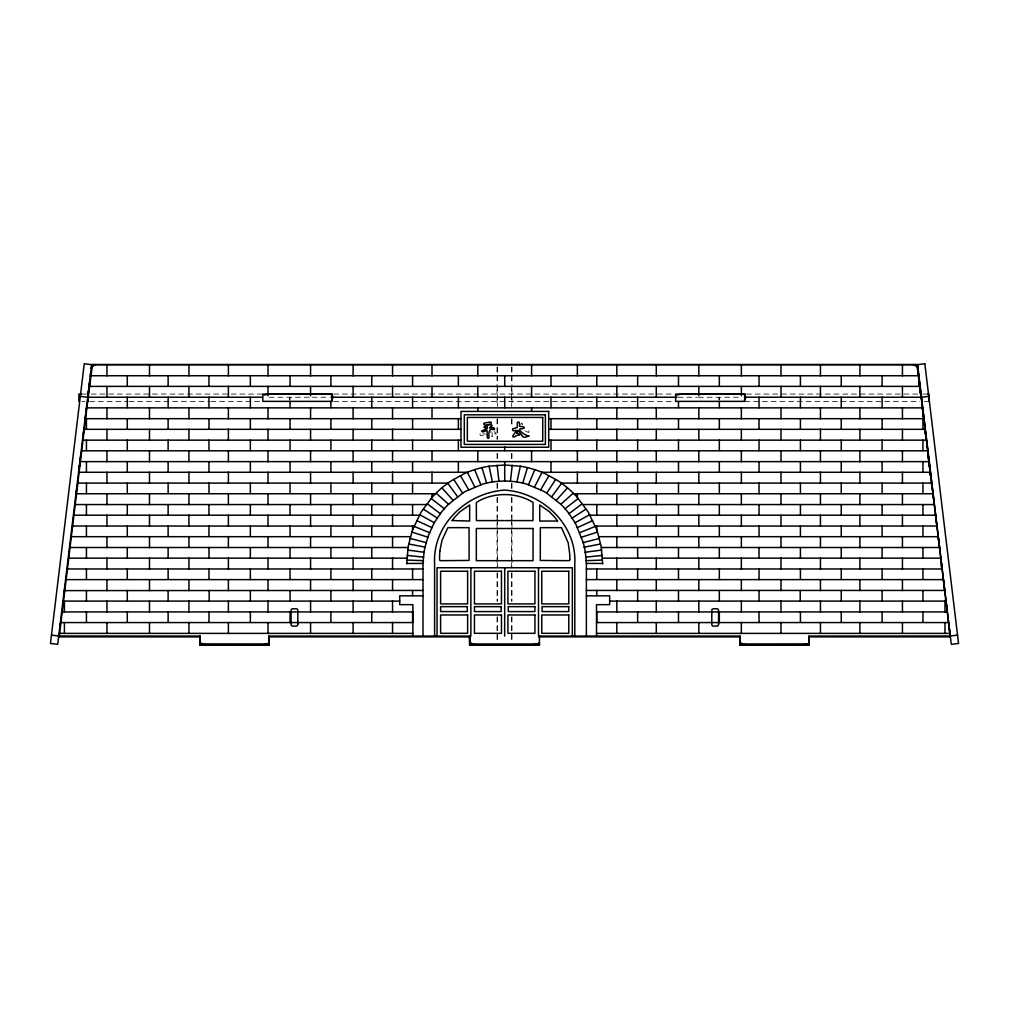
<?xml version="1.0" encoding="UTF-8"?>
<svg xmlns="http://www.w3.org/2000/svg" width="1009" height="1009" viewBox="0 0 1009 1009"><rect width="100%" height="100%" fill="white"/><g stroke="black" fill="none" stroke-linecap="round" stroke-linejoin="round"><path stroke-width="0.75" stroke-dasharray="5 3.75" d="M718.913 400.245L718.913 397.269M719.329 400.182L719.329 397.218M480.032 433.656L480.196 435.522L485.316 435.749M485.417 433.933L484.383 434.084A6.205 6.155 0 0 1 482.794 433.895M83.028 394.065L86.484 394.065M91.163 394.065L261.659 394.065M333.664 394.065L674.126 394.065M746.446 394.065L918.165 394.065M922.781 394.065L928.86 394.065M269.176 397.269L310.57 397.218M312.134 397.218L329.338 397.218M678.061 397.269L697.257 397.218M698.392 397.269L739.786 397.218M81.931 401.368L84.97 401.368M89.587 401.368L127.386 401.368M128.95 401.368L209.279 401.368M210.856 401.368L262.819 401.368M333.664 401.368L674.075 401.368M744.882 401.368L839.412 401.368M840.976 401.368L919.741 401.368M924.294 401.368L928.86 401.368M525.727 431.461L528.817 432.42L528.993 431.448A1.728 1.715 0 0 0 528.817 430.729A40.637 40.335 0 0 0 525.601 430.301A37.711 37.434 0 0 1 524.945 430.212M494.271 431.549C499.379 436.481 493.54 433.151 492.127 431.902A126.92 125.986 0 0 0 492.19 435.283C493.01 439.672 489.857 433.34 490.942 431.31M290.05 397.218L290.05 400.182M289.633 397.269L289.633 400.245M511.979 367.099L511.979 387.532M511.979 389.096L511.979 406.387M511.979 418.949L511.979 426.807M511.979 453.52L511.979 459.801M511.979 483.374L511.979 489.655M511.979 497.513L511.979 521.073M511.979 522.649L511.979 566.642M511.979 572.923L511.979 601.213M511.979 616.915L511.979 642.065M511.626 367.099L511.626 384.391M511.626 385.955L511.626 406.387M511.626 418.949L511.626 426.807M511.626 453.52L511.626 459.801M511.626 483.374L511.626 489.655M511.626 497.513L511.626 517.932M511.626 519.509L511.626 566.642M511.626 572.923L511.626 601.213M511.626 616.915L511.626 642.065M497.374 366.999L497.374 384.29M497.374 385.854L497.374 406.299M497.374 418.874L497.374 439.306M497.374 453.457L497.374 459.751M497.374 483.324L497.374 489.617M497.374 497.475L497.374 517.907M497.374 519.484L497.374 566.642M497.374 572.935L497.374 601.225M497.374 616.953L497.374 642.102M497.033 366.999L497.033 387.431M497.033 389.007L497.033 406.299M497.033 418.874L497.033 439.306M497.033 453.457L497.033 459.751M497.033 483.324L497.033 489.617M497.033 497.475L497.033 521.06M497.033 522.624L497.033 566.642M497.033 572.935L497.033 601.225M497.033 616.953L497.033 642.102M520.871 424.562A1.778 1.766 0 0 0 521.174 423.679L521.804 423.124A2.825 2.813 0 0 1 522.485 424.158L522.586 424.512A1.551 1.539 0 0 1 522.586 425.016"/><path stroke-width="1.5" d="M127.285 622.313L127.285 611.921M127.285 600.847L127.285 590.442M127.285 579.368L127.285 568.975M127.285 557.901L127.285 547.509M127.285 536.435L127.285 526.03M127.285 514.956L127.285 504.563M127.285 493.489L127.285 483.097M127.285 472.023L127.285 461.618M127.285 450.544L127.285 440.151M127.285 429.077L127.285 418.685M127.285 407.611L127.285 397.218M127.285 386.132L127.285 375.739M168.125 557.901L168.137 547.509M168.125 536.435L168.137 526.03M168.125 514.956L168.137 504.563M168.125 493.489L168.137 483.097M168.125 472.023L168.137 461.618M188.935 590.618L188.948 579.62L422.998 579.62M188.948 558.154L188.948 568.975M208.964 547.509L208.964 558.154M228.387 504.563L228.387 493.615M250.346 622.452L250.346 611.921M250.346 558.04L250.346 547.509M250.346 493.615L250.346 483.097M250.346 472.149L250.346 461.618M250.346 450.682L250.346 440.151M250.346 429.203L250.346 418.685M250.346 407.737L250.346 397.218M250.346 386.27L250.346 375.739M268.028 547.509L268.028 536.687M330.902 622.313L330.902 611.921M330.902 600.847L330.902 590.442M330.902 557.901L330.902 547.509M330.902 536.435L330.902 526.03M330.902 514.956L330.902 504.563M330.902 493.489L330.902 483.097M330.902 472.023L330.902 461.618M330.902 450.544L330.902 440.151M330.902 429.077L330.902 418.685M330.902 407.611L330.902 401.67M330.902 386.132L330.902 375.739M371.741 472.023L371.753 461.618M371.741 450.544L371.753 440.151M371.741 429.077L371.753 418.685M371.741 407.611L371.753 397.218M371.741 386.132L371.753 375.739M371.741 622.313L371.753 611.921M371.741 600.847L371.753 590.442M371.741 557.901L371.753 547.509M371.741 536.435L371.753 526.03M371.741 514.956L371.753 504.563M371.741 493.489L371.753 483.097M412.87 636.061L412.87 604.656L399.715 604.656L399.715 595.827L422.998 595.827M406.715 563.842L408.216 546.411L412.038 531.541A81.59 81.035 0 0 1 412.908 529.082L421.27 511.853L431.966 497.475L432.003 493.615M458.376 472.023L458.376 461.618M458.376 450.544L458.376 440.151M458.376 429.077L458.376 418.685M458.376 407.611L458.376 397.218M458.376 386.132L458.376 375.739M504.714 480.99L504.714 461.618M577.375 493.615L577.375 497.424M596.521 636.061L596.521 604.656L609.663 604.656L609.663 595.827L586.38 595.827M596.798 622.313L596.798 611.921M596.798 595.651L596.798 590.442M596.798 514.956L596.798 504.563M596.798 493.489L596.798 483.097M596.798 472.023L596.798 461.618M596.798 450.544L596.798 440.151M596.798 429.077L596.798 418.685M596.798 407.611L596.798 397.218M596.798 386.132L596.798 375.739M656.279 633.551L656.279 622.566M656.279 612.085L656.279 601.099M656.279 590.618L656.279 579.62M656.279 569.139L656.279 558.154M656.279 547.673L656.279 536.687M656.279 526.206L656.279 515.208M656.279 504.727L656.279 493.742M656.279 483.261L656.279 472.275M656.279 461.794L656.279 450.796M656.279 440.315L656.279 429.329M656.279 418.849L656.279 407.863M656.279 397.382L656.279 386.384M698.821 483.261L698.821 472.275M698.821 461.794L698.821 450.796M698.821 440.315L698.821 429.329M698.821 418.849L698.821 407.863M698.821 395.805L698.821 386.384M698.821 633.551L698.821 622.566M698.821 612.085L698.821 601.099M698.821 590.618L698.821 579.62M698.821 569.139L698.821 558.154M698.821 547.673L698.821 536.687M698.821 526.206L698.821 515.208M698.821 504.727L698.821 493.742M719.329 622.313L719.329 611.921M719.329 557.901L719.329 547.509M719.329 536.435L719.329 526.03M719.329 514.956L719.329 504.563M719.329 493.489L719.329 483.097M719.329 472.023L719.329 461.618M719.329 450.544L719.329 440.151M719.329 429.077L719.329 418.685M719.329 407.611L719.329 401.67M719.329 386.132L719.329 375.739M741.35 633.551L741.35 622.566M741.35 569.139L741.35 558.154M741.35 526.206L741.35 515.208M741.35 504.727L741.35 493.742M741.35 483.261L741.35 472.275M741.35 461.794L741.35 450.796M741.35 440.315L741.35 429.329M741.35 418.849L741.35 407.863M741.35 395.805L741.35 386.384M780.991 547.597L780.991 536.561M780.991 493.615L780.991 504.563M800.414 622.313L800.414 611.921M800.414 536.435L800.414 526.03M800.414 514.956L800.414 504.563M800.414 493.489L800.414 483.097M800.414 472.023L800.414 461.618M800.414 450.544L800.414 440.151M800.414 429.077L800.414 418.685M800.414 407.611L800.414 397.218M800.414 386.132L800.414 375.739M820.443 569.063L820.443 558.027M841.254 622.313L841.266 611.921M841.254 600.847L841.266 590.442M841.254 579.368L841.266 568.975M841.254 450.544L841.266 440.151M841.254 429.077L841.266 418.685M841.254 407.611L841.266 397.218M841.254 386.132L841.266 375.739M859.895 633.551L859.895 622.566M859.895 612.085L859.895 601.099M859.895 590.618L859.895 579.62M859.895 569.139L859.895 558.154M859.895 547.673L859.895 536.687M859.895 526.206L859.895 515.208M859.895 504.727L859.895 493.742M859.895 483.261L859.895 472.275M859.895 461.794L859.895 450.796M859.895 440.315L859.895 429.329M859.895 418.849L859.895 407.863M859.895 397.382L859.895 386.384M902.437 633.551L902.437 622.566M902.437 612.085L902.437 601.099M902.437 590.618L902.437 579.62M902.437 569.139L902.437 558.154M902.437 547.673L902.437 536.687M902.437 526.206L902.437 515.208M902.437 504.727L902.437 493.742M902.437 483.261L902.437 472.275M902.437 461.794L902.437 450.796M902.437 440.315L902.437 429.329M902.437 418.849L902.437 407.863M902.437 397.382L902.437 386.384M922.945 622.313L922.945 611.921M922.945 600.847L922.945 590.442M922.945 579.368L922.945 568.975M922.945 557.901L922.945 547.509M922.945 536.435L922.945 526.03M922.945 514.956L922.945 504.563M922.945 493.489L922.945 483.097M922.945 472.023L922.945 461.618M922.945 450.544L922.945 440.151M922.945 429.077L922.945 418.685M944.966 633.551L944.966 622.566M944.966 612.085L944.966 601.099M228.387 547.597L228.387 536.561M422.998 636.061L422.998 563.451L424.02 552.314A79.106 78.576 0 0 1 424.625 548.896A48.571 48.243 0 0 1 424.903 547.572L428.321 535.678L433.555 524.112A128.093 127.222 0 0 1 435.119 521.376L440.971 512.774A72.383 71.891 0 0 1 444.301 508.725L444.919 508.031A73.493 73.001 0 0 1 448.248 504.525L463.207 492.745A109.514 108.77 0 0 1 465.565 491.345L482.63 484.131A68.562 68.095 0 0 1 486.842 483.034L488.76 482.605A74.25 73.745 0 0 1 494.826 481.608L503.605 481.003A11.982 11.906 0 0 1 504.134 480.99L505.257 480.99A11.982 11.906 0 0 1 505.774 481.003L514.565 481.608A74.25 73.745 0 0 1 520.619 482.605L522.536 483.034A68.562 68.095 0 0 1 526.761 484.131L543.813 491.345A109.514 108.77 0 0 1 546.172 492.745L561.13 504.525A73.493 73.001 0 0 1 564.46 508.031L565.078 508.713A72.383 71.891 0 0 1 568.408 512.774L574.26 521.376A128.093 127.222 0 0 1 575.824 524.112L583.328 542.792M483.639 423.868L485.203 425.256L486.817 424.827A10.115 10.052 0 0 1 487.624 424.512L491.143 424.083L491.181 422.393A1.337 1.324 0 0 0 490.715 422.077L488.167 422.33M486.552 427.286L486.199 428.03A2.056 2.043 0 0 1 485.581 428.144L484.043 427.463M512.257 465.212L510.428 481.23M94.821 364.703L92.16 367.074L87.985 398.946L59.317 636.061M64.008 593.191L64.387 590.063M76.129 493.325L76.507 490.172M79.169 468.365L79.547 465.187M80.165 459.738L80.506 456.9M83.242 434.513L83.533 432.054M85.197 418.47L85.513 415.872M86.27 409.578L86.497 407.737M88.628 390.294L88.262 393.497L88.615 391M89.196 385.627L89.574 382.525M90.331 376.407L90.709 373.191M91.277 368.525L91.655 365.422M59.872 626.223L60.174 623.827M79.219 467.482L79.509 465.124M89.372 385.211L89.662 382.928M808.751 642.594L808.789 636.238M809.218 642.342L807.793 643.982L804.198 644.322M539.462 642.241L537.961 643.956L534.076 644.322M516.898 482.113L520.354 466.133M950.062 636.061L948.649 622.692M522.813 482.907L527.442 467.646M534.808 469.626L528.489 484.761M414.094 526.067L72.497 526.03M534.568 486.994L541.921 472.515M540.66 489.832L548.846 475.882M91.731 367.15L92.513 366.04M555.606 479.515L546.664 493.275M551.734 496.756L561.509 483.361M484.282 426.504L485.594 426.239M677.14 395.099L681.201 394.014L739.584 394.002C743.608 392.451 747.959 396.89 744.289 400.22M484.055 423.313L484.661 422.985A33.247 33.02 0 0 0 485.518 422.847L487.183 422.519M556.236 500.35L567.436 487.94M431.966 497.475L432.47 496.92A116.716 115.921 0 0 1 435.711 493.515A79.459 78.929 0 0 1 436.935 492.316A96.587 95.931 0 0 1 442.346 487.448L448.387 482.819A78.614 78.084 0 0 1 451.918 480.423L464.607 473.511A97.293 96.637 0 0 1 470.232 471.19A89.322 88.716 0 0 1 474.709 469.639L477.169 468.882A94.316 93.673 0 0 1 489.188 466.196L504.147 465.048M264.358 395.061L268.482 394.014L327.118 394.002C331.129 392.438 335.064 397.281 331.431 400.245M573.099 493.3L560.663 504.412M564.863 508.877L578.258 498.459M568.836 513.808L582.105 503.806M571.926 518.21L585.952 509.154M589.458 514.817L574.802 522.902M528.83 436.115L524.97 437.162A2.611 2.586 0 0 1 524.491 437.25L523.129 436.922A5.688 5.65 0 0 1 522.044 435.711M592.75 520.594L577.287 527.657M579.582 532.752L595.096 526.484M597.467 532.096L581.272 537.267M582.95 542.678L599.245 538.465M94.392 364.779L95.641 364.577M601.73 550.056L585.006 552.276M584.06 547.193L600.355 544.053M602.171 555.442L585.825 557.119M921.52 397.256L928.772 396.386M957.541 635.128L950.301 635.998L809.041 636.061L809.041 645.243L740.051 645.243L739.874 635.985M265.38 644.31L269.1 642.985L269.327 636.061M535.3 644.31L536.006 644.246M805.434 644.31L806.141 644.246M585.901 560.676L602.259 560.083M264.131 644.322L265.808 644.385M809.029 636.868L950.301 636.906L917.345 364.577L91.655 364.577L57.702 644.335L50.45 643.465L84.251 363.757L91.504 364.64M91.655 364.653L917.345 364.653M91.024 375.739L918.367 375.739L921.406 398.946M89.624 386.384L919.754 386.384M81.931 394.065L78.879 394.065L78.879 401.368M927.548 394.065L928.848 394.065L928.86 401.368M88.212 397.218L262.138 397.218M330.902 397.218L677.001 397.218M744.301 397.218L921.179 397.218M86.9 407.863L922.491 407.863M85.588 418.685L460.974 418.685M548.707 418.685L923.803 418.685M84.289 429.329L460.974 429.329M548.707 429.329L925.102 429.329M82.965 440.151L460.974 440.151M548.707 440.151L926.413 440.151M81.666 450.796L927.712 450.796M80.354 461.618L929.024 461.618M505.232 465.048L520.19 466.196A94.316 93.673 0 0 1 532.222 468.882L534.669 469.639A89.322 88.716 0 0 1 539.147 471.19A97.293 96.637 0 0 1 544.772 473.511L557.46 480.423A78.614 78.084 0 0 1 561.004 482.819L567.045 487.461A96.587 95.931 0 0 1 572.444 492.316A79.459 78.929 0 0 1 573.667 493.515A116.716 115.921 0 0 1 576.921 496.92L588.108 511.853L596.47 529.082A81.59 81.035 0 0 1 597.341 531.541L601.162 546.411L602.676 563.842M79.055 472.275L467.495 472.275M541.883 472.275L930.323 472.275M77.731 483.097L447.996 483.097M561.382 483.097L931.66 483.097M76.444 493.742L435.484 493.742M573.907 493.742L932.947 493.742M75.12 504.563L426.202 504.563M583.189 504.563L934.271 504.563M73.821 515.208L419.303 515.208M590.076 515.208L935.557 515.208M504.197 520.594L476.399 520.594L476.324 502.469C492.909 491.938 516.482 491.938 533.055 502.469L532.979 520.594L505.181 520.594M595.297 526.067L936.882 526.03M71.21 536.687L410.461 536.687M598.93 536.687L938.168 536.687M69.886 547.509L408.04 547.509M601.339 547.509L939.493 547.509M68.599 558.154L406.879 558.154M602.499 558.154L940.792 558.154M406.715 563.451L422.998 563.451M584.451 547.395L584.488 547.572A48.571 48.243 0 0 1 584.766 548.896A79.106 78.576 0 0 1 585.359 552.314L586.38 563.438L602.676 563.451M67.275 568.975L422.998 568.975M586.38 568.975L942.116 568.975M943.402 579.62L586.38 579.62M65.989 579.62L188.948 579.62M422.998 590.442L64.412 590.618M586.38 590.442L944.966 590.442M63.365 601.099L399.715 601.099M609.663 601.099L946.013 601.099M62.041 611.921L412.87 611.921M596.521 611.921L947.337 611.921M60.754 622.566L412.87 622.566M596.521 622.566L948.624 622.566M59.43 633.387L412.87 633.387M596.521 633.387L949.961 633.387M51.459 635.128L58.711 635.998L200.173 636.061L200.211 642.683L203.528 644.385M539.083 636.061L740.051 636.061M199.971 636.906L58.711 636.868L58.711 635.985M268.949 636.868L470.295 636.906M538.705 636.868L740.051 636.906M268.949 644.322L199.959 644.322L269.138 644.398M469.538 644.322L538.705 644.322L538.705 645.205L469.538 645.205L469.538 635.985M739.874 644.322L809.029 644.322L740.051 644.398M470.295 644.398L539.462 644.398M199.959 645.205L268.949 645.205L268.949 635.985M739.874 645.205L809.029 645.205M743.154 644.31L744.831 644.398M474.886 644.398L472.288 644.234L470.295 642.342M204.764 644.398L202.405 644.246M407.132 560.083L423.49 560.676M913.738 364.577L917.231 367.074L918.354 375.689M913.322 364.653L914.141 364.779M423.553 557.119L407.119 555.429M473.662 644.385L472.313 644.183M742.422 644.234L743.583 644.385M485.859 426.277L486.641 427.059M80.316 396.386L87.556 397.269M424.385 552.276L407.586 550.044M409.036 544.053L425.331 547.193M742.838 644.31L740.051 642.241M410.146 538.465L426.441 542.678M428.119 537.267L411.912 532.096M414.283 526.484L429.809 532.752M432.092 527.657L416.629 520.594M528.943 436.052C525.664 435.938 514.325 427.93 522.385 428.787C528.186 426.744 520.089 426.82 519.395 426.151A13.205 13.117 0 0 0 519.534 424.095L519.181 422.254L517.39 422.166L517.188 427.551L512.774 428.749L512.547 429.91A2.295 2.283 0 0 0 513.631 430.957C522.296 427.829 507.641 438.146 514.792 436.897C515.965 434.097 523.848 436.392 516.734 433.063M434.576 522.902L419.921 514.817M423.439 509.154L437.452 518.21M427.274 503.806L440.542 513.808M431.133 498.459L444.528 508.877M448.715 504.412L436.279 493.3M441.942 487.94L453.155 500.35M740.177 643.275L739.635 636.238M200.274 643.326L199.744 636.238M447.87 483.361L457.645 496.756M462.715 493.275L453.785 479.515M460.533 475.882L468.731 489.832M467.457 472.515L474.823 486.994M474.583 469.626L480.889 484.761M469.74 642.91L469.5 636.238M481.936 467.646L486.578 482.907M583.366 542.943L584.425 547.282M489.037 466.133L492.48 482.113M918.871 382.928L919.174 385.211M919.767 389.726L920.258 393.548M930.462 473.322L934.359 505.345M941.952 567.626L940.64 556.93M943.44 579.935L944.992 593.178M946.038 601.314L947.363 612.085M930.033 473.335L930.323 475.706M941.233 565.154L941.523 567.588M917.345 365.422L917.723 368.525M918.291 373.191L918.669 376.407M919.426 382.525L919.804 385.627M920.372 390.294L920.75 393.497M921.318 398.063L930.79 476.172M935.457 514.35L936.957 526.648M938.042 535.653L939.556 547.988M941.586 565.103L942.154 569.328M945.395 599.409L945.622 601.25M922.049 407.737L922.264 409.578M922.869 414.573L923.185 417.171M923.866 422.695L924.156 425.142M925.001 432.054L925.303 434.513M928.028 456.9L928.381 459.738M929.037 465.124L929.314 467.482M931.156 482.479L931.345 484.043M498.963 481.23L497.134 465.212M882.106 375.739L882.106 386.132M882.106 397.218L882.106 407.611M882.106 418.685L882.106 429.077M882.106 440.151L882.106 450.544M882.106 461.618L882.106 472.023M882.106 483.097L882.106 493.489M882.106 504.563L882.106 514.956M882.106 526.03L882.106 536.435M882.106 547.509L882.106 557.901M882.106 568.975L882.106 579.368M882.106 590.442L882.106 600.847M882.106 611.921L882.106 622.313M841.254 461.618L841.254 472.023M841.254 483.097L841.254 493.489M841.254 504.563L841.254 514.956M841.254 526.03L841.254 536.435M841.254 547.509L841.254 557.901M820.443 579.62L820.443 590.618M759.033 375.739L759.045 386.27M759.033 397.218L759.045 407.737M759.033 418.685L759.045 429.203M759.033 440.151L759.045 450.682M759.033 461.618L759.045 472.149M759.033 483.097L759.045 493.615M759.033 547.509L759.045 558.04M759.033 611.921L759.045 622.452M637.638 375.739L637.638 386.132M637.638 397.218L637.638 407.611M637.638 418.685L637.638 429.077M637.638 440.151L637.638 450.544M637.638 461.618L637.638 472.023M637.638 483.097L637.638 493.489M637.638 504.563L637.638 514.956M637.638 526.03L637.638 536.435M637.638 547.509L637.638 557.901M637.638 590.442L637.638 600.847M637.638 611.921L637.638 622.313M412.58 375.739L412.593 386.132M412.58 397.218L412.593 407.611M412.58 418.685L412.593 429.077M412.58 440.151L412.593 450.544M412.58 461.618L412.593 472.023M412.58 483.097L412.593 493.489M412.58 504.563L412.593 514.956M412.58 590.442L412.593 595.651M412.58 611.921L412.593 622.313M353.1 386.384L353.1 397.382M353.1 407.863L353.1 418.849M353.1 429.329L353.1 440.315M353.1 450.796L353.1 461.794M353.1 472.275L353.1 483.261M353.1 493.742L353.1 504.727M353.1 515.208L353.1 526.206M353.1 536.687L353.1 547.673M353.1 558.154L353.1 569.139M353.1 579.62L353.1 590.618M353.1 601.099L353.1 612.085M353.1 622.566L353.1 633.551M310.57 386.384L310.57 395.805M310.57 407.863L310.57 418.849M310.57 429.329L310.57 440.315M310.57 450.796L310.57 461.794M310.57 472.275L310.57 483.261M310.57 493.742L310.57 504.727M310.57 515.208L310.57 526.206M310.57 536.687L310.57 547.673M310.57 558.154L310.57 569.139M310.57 579.62L310.57 590.618M310.57 601.099L310.57 612.085M310.57 622.566L310.57 633.551M290.05 375.739L290.05 386.132M290.05 401.67L290.05 407.611M290.05 418.685L290.05 429.077M290.05 440.151L290.05 450.544M290.05 461.618L290.05 472.023M290.05 483.097L290.05 493.489M290.05 504.563L290.05 514.956M290.05 526.03L290.05 536.435M290.05 547.509L290.05 557.901M290.05 611.921L290.05 622.313M268.028 386.384L268.028 395.805M268.028 407.863L268.028 418.849M268.028 429.329L268.028 440.315M268.028 450.796L268.028 461.794M268.028 472.275L268.028 483.261M268.028 493.742L268.028 504.727M268.028 515.208L268.028 526.206M268.028 558.154L268.028 569.139M268.028 622.566L268.028 633.551M168.125 375.739L168.125 386.132M168.125 397.218L168.125 407.611M168.125 418.685L168.125 429.077M168.125 440.151L168.125 450.544M168.125 568.975L168.125 579.368M168.125 590.442L168.125 600.847M168.125 611.921L168.125 622.313M149.483 386.384L149.483 397.382M149.483 407.863L149.483 418.849M149.483 429.329L149.483 440.315M149.483 450.796L149.483 461.794M149.483 472.275L149.483 483.261M149.483 493.742L149.483 504.727M149.483 515.208L149.483 526.206M149.483 536.687L149.483 547.673M149.483 558.154L149.483 569.139M149.483 579.62L149.483 590.618M149.483 601.099L149.483 612.085M149.483 622.566L149.483 633.551M106.954 386.384L106.954 397.382M106.954 407.863L106.954 418.849M106.954 429.329L106.954 440.315M106.954 450.796L106.954 461.794M106.954 472.275L106.954 483.261M106.954 493.742L106.954 504.727M106.954 515.208L106.954 526.206M106.954 536.687L106.954 547.673M106.954 558.154L106.954 569.139M106.954 579.62L106.954 590.618M106.954 601.099L106.954 612.085M106.954 622.566L106.954 633.551M86.433 418.685L86.433 429.077M86.433 440.151L86.433 450.544M86.433 461.618L86.433 472.023M86.433 483.097L86.433 493.489M86.433 504.563L86.433 514.956M86.433 526.03L86.433 536.435M86.433 547.509L86.433 557.901M86.433 568.975L86.433 579.368M86.433 590.442L86.433 600.847M86.433 611.921L86.433 622.313M64.412 601.099L64.412 612.085M64.412 622.566L64.412 633.551M917.345 364.577L917.345 365.535M902.437 364.88L902.437 375.903M859.895 364.88L859.895 375.903M820.443 364.791L820.443 375.827M820.443 386.27L820.443 397.294M820.443 407.737L820.443 418.773M820.443 429.203L820.443 440.239M820.443 450.682L820.443 461.706M820.443 472.149L820.443 483.185M820.443 493.628L820.443 504.651M820.443 515.094L820.443 526.118M820.443 536.561L820.443 547.597M820.443 600.973L820.443 612.009M820.443 622.452L820.443 633.475M800.414 547.509L800.414 558.154M800.414 568.975L800.414 579.368M800.213 590.442L800.213 600.847M780.991 364.791L780.991 375.827M780.991 386.27L780.991 397.294M780.991 407.737L780.991 418.773M780.991 429.203L780.991 440.239M780.991 450.682L780.991 461.706M780.991 472.149L780.991 483.185M780.991 515.246L780.991 526.282M780.991 558.04L780.991 569.063M780.991 579.582L780.991 590.618M780.991 600.973L780.991 612.009M780.991 622.452L780.991 633.475M759.045 504.563L759.045 514.956M759.045 526.03L759.045 536.561M759.045 568.975L759.045 579.582M759.045 590.442L759.045 600.973M741.35 364.88L741.35 375.903M741.35 536.687L741.35 547.509M741.35 579.62L741.35 590.618M741.35 601.049L741.35 612.085M719.329 568.975L719.329 579.582M719.329 590.618L719.329 600.847M698.821 364.88L698.821 375.903M678.489 375.739L678.489 386.132M678.489 401.67L678.489 407.611M678.489 418.685L678.489 429.077M678.489 440.151L678.489 450.544M678.489 461.618L678.489 472.023M678.489 483.097L678.489 493.489M678.489 504.563L678.489 514.956M678.489 526.03L678.489 536.435M678.489 547.509L678.489 557.901M678.489 568.975L678.489 579.368M678.489 590.442L678.489 600.847M678.489 611.921L678.489 622.313M656.279 364.88L656.279 375.903M637.638 568.975L637.638 579.368M616.827 364.791L616.827 375.827M616.827 386.27L616.827 397.294M616.827 407.737L616.827 418.773M616.827 429.203L616.827 440.239M616.827 450.682L616.827 461.706M616.827 472.149L616.827 483.185M616.827 493.628L616.827 504.651M616.827 515.094L616.827 526.118M616.827 536.561L616.827 547.597M616.827 558.04L616.827 569.063M616.827 579.507L616.827 590.53M616.827 600.973L616.827 612.009M616.827 622.452L616.827 633.475M596.798 526.03L596.798 529.965M596.798 568.975L596.798 579.368M586.38 563.451L586.38 636.061M577.375 364.791L577.375 375.827M577.375 386.27L577.375 397.294M577.375 407.737L577.375 418.773M577.375 429.203L577.375 440.239M577.375 450.682L577.375 461.706M577.375 472.149L577.375 483.185M574.802 636.061L574.802 563.64C576.845 524.516 542.565 492.733 504.664 490.059C466.789 492.758 432.533 524.529 434.589 563.64L434.589 636.061M572.343 636.061L572.343 567.752L437.036 567.752L437.036 636.061M551.002 375.739L551.002 386.132M551.002 397.218L551.002 407.611M551.002 418.685L551.002 429.077M551.002 440.151L551.002 450.544M551.002 461.618L551.002 472.023M539.462 636.061L539.462 645.243L470.295 645.243L470.295 636.061L269.138 636.061L269.138 645.243L199.971 645.243L199.959 635.985M538.503 567.752L538.503 636.061M531.592 364.791L531.592 375.827M531.592 386.27L531.592 397.294M531.592 407.737L531.592 411.42M531.592 450.682L531.592 461.706M504.714 375.739L504.714 386.27M504.714 397.218L504.714 407.737M504.714 447.075L504.714 450.682M504.714 567.752L504.664 636.061M477.799 364.791L477.799 375.827M477.799 386.27L477.799 397.294M477.799 407.737L477.799 411.42M477.799 450.682L477.799 461.706M470.875 567.752L470.875 636.061M432.003 364.791L432.003 375.827M432.003 386.27L432.003 397.294M432.003 407.737L432.003 418.773M432.003 429.203L432.003 440.239M432.003 450.682L432.003 461.706M432.003 472.149L432.003 483.185M412.58 526.03L412.58 529.965M412.593 568.975L412.593 579.368M392.551 364.791L392.551 375.827M392.551 386.27L392.551 397.294M392.551 407.737L392.551 418.773M392.551 429.203L392.551 440.239M392.551 450.682L392.551 461.706M392.551 472.149L392.551 483.185M392.551 493.628L392.551 504.651M392.551 515.094L392.551 526.118M392.551 536.561L392.551 547.597M392.551 558.04L392.551 569.063M392.551 579.507L392.551 590.53M392.551 600.973L392.551 612.009M392.551 622.452L392.551 633.475M371.741 568.975L371.741 579.368M353.1 364.88L353.1 375.903M330.902 568.975L330.902 579.368M310.57 364.88L310.57 375.903M290.05 568.975L290.05 579.582M290.05 590.618L290.05 600.847M268.028 364.88L268.028 375.903M268.028 579.62L268.028 590.618M268.028 601.049L268.028 612.085M250.346 504.563L250.346 514.956M250.346 526.03L250.346 536.561M250.346 568.975L250.346 579.582M250.346 590.442L250.346 600.973M228.387 364.791L228.387 375.827M228.387 386.27L228.387 397.294M228.387 407.737L228.387 418.773M228.387 429.203L228.387 440.239M228.387 450.682L228.387 461.706M228.387 472.149L228.387 483.185M228.387 515.246L228.387 526.282M228.387 558.04L228.387 569.063M228.387 579.582L228.387 590.618M228.387 600.973L228.387 612.009M228.387 622.452L228.387 633.475M209.178 590.442L209.178 600.847M208.964 375.739L208.977 386.132M208.964 397.218L208.977 407.611M208.964 418.685L208.977 429.077M208.964 440.151L208.977 450.544M208.964 461.618L208.977 472.023M208.964 483.097L208.977 493.489M208.964 504.563L208.977 514.956M208.964 526.03L208.977 536.435M208.977 568.975L208.977 579.368M208.964 611.921L208.977 622.313M188.935 364.791L188.935 375.827M188.935 386.27L188.935 397.294M188.935 407.737L188.935 418.773M188.935 429.203L188.935 440.239M188.935 450.682L188.935 461.706M188.935 472.149L188.935 483.185M188.935 493.628L188.935 504.651M188.935 515.094L188.935 526.118M188.935 536.561L188.935 547.597M188.935 600.973L188.935 612.009M188.935 622.452L188.935 633.475M149.483 364.88L149.483 375.903M106.954 364.88L106.954 375.903M88.01 398.454L88.01 401.368M522.094 435.674A9.661 9.598 0 0 0 521.653 434.929L517.831 430.389A23.434 23.27 0 0 1 516.709 432.975M297.832 623.94L297.832 624.432A1.741 1.728 0 0 1 296.091 626.122L292.787 626.122A1.741 1.728 0 0 1 291.046 624.483L291.059 610.268A1.741 1.728 0 0 1 292.61 608.768L296.23 608.755A1.741 1.728 0 0 1 297.832 610.521L297.832 623.94M487.246 434.614L487.372 437.792L488.167 438.373A1.362 1.35 0 0 0 489.012 437.313C488.608 432.672 488.583 427.816 494.372 429.683C495.419 428.283 492.72 427.072 491.648 428.018C484.497 428.573 498.131 424.991 488.52 424.776L486.943 425.571L487.233 428.611L481.52 431.095L482.87 432.029L487.044 430.402L487.246 434.614M718.572 623.94L718.572 624.432A1.741 1.728 0 0 1 716.831 626.122L713.527 626.122A1.741 1.728 0 0 1 711.786 624.483L711.799 610.268A1.741 1.728 0 0 1 713.35 608.768L716.97 608.755A1.741 1.728 0 0 1 718.572 610.521L718.572 623.94M569.795 559.806L569.316 560.676L540.294 560.449L540.332 527.657L561.509 527.657L568.218 542.817L569.681 553.701A105.819 105.1 0 0 1 569.795 559.806M439.874 550.952L439.697 553.701A105.819 105.1 0 0 0 439.596 559.806L440.063 560.676L469.097 560.449L469.059 527.657L447.87 527.657L441.992 540.282L439.874 550.952M452.183 520.53L469.652 521.06L469.652 504.992L459.99 511.702L454.857 517.037A82.17 81.615 0 0 0 452.183 520.53M557.561 521.035L539.727 521.06L539.727 504.992L549.4 511.702L554.521 517.037A82.17 81.615 0 0 1 557.195 520.53L557.561 521.035M924.837 363.757L917.585 364.627L951.298 644.335L958.55 643.465L924.837 363.757M332.087 394.065L262.819 394.065L262.819 401.368L332.087 401.368L332.087 394.065M744.882 394.065L675.652 394.065L675.652 401.368L744.882 401.368L744.882 394.065M548.707 411.42L460.974 411.42L460.974 447.239L548.707 447.239L548.707 411.42M545.39 414.8L464.291 414.8L464.291 444.414L545.39 444.414L545.39 414.8M542.716 417.436L467.331 417.436L467.331 441.236L542.716 441.236L542.716 417.436M533.055 528.502L476.324 528.502L476.324 560.676L533.055 560.676L533.055 528.502M467.621 571.233L440.605 571.233L440.605 603.912L467.621 603.912L467.621 571.233M501.46 571.233L474.444 571.233L474.444 603.912L501.46 603.912L501.46 571.233M534.934 571.233L507.931 571.233L507.931 603.912L534.934 603.912L534.934 571.233M568.773 571.233L541.77 571.233L541.77 603.912L568.773 603.912L568.773 571.233M467.306 606.649L440.605 606.649L440.605 611.58L467.306 611.58L467.306 606.649M501.145 606.649L474.444 606.649L474.444 611.58L501.145 611.58L501.145 606.649M534.934 606.649L508.246 606.649L508.246 611.58L534.934 611.58L534.934 606.649M568.773 606.649L542.085 606.649L542.085 611.58L568.773 611.58L568.773 606.649M467.621 614.973L440.605 614.973L440.605 633.311L467.621 633.311L467.621 614.973M501.46 614.973L474.444 614.973L474.444 633.311L501.46 633.311L501.46 614.973M534.934 614.973L507.931 614.973L507.931 633.311L534.934 633.311L534.934 614.973M568.773 614.973L541.77 614.973L541.77 633.311L568.773 633.311L568.773 614.973"/></g></svg>
